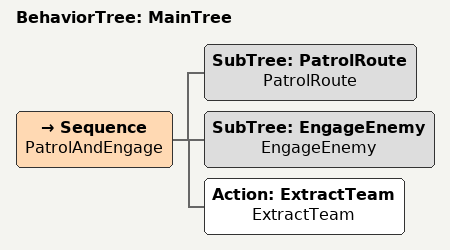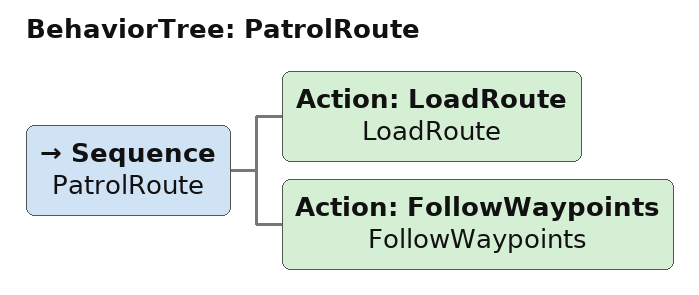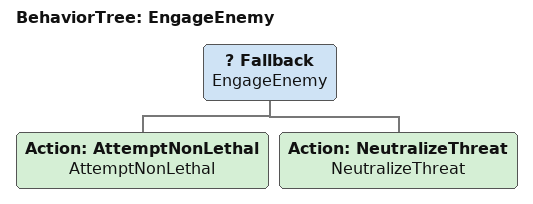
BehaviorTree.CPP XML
<?xml version="1.0"?>
<root BTCPP_format="4" main_tree_to_execute="MainTree">
  <BehaviorTree ID="MainTree">
    <Sequence name="PatrolAndEngage">
      <SubTree ID="PatrolRoute" name="PatrolRoute"/>
      <SubTree ID="EngageEnemy" name="EngageEnemy"/>
      <Action ID="ExtractTeam" name="ExtractTeam"/>
    </Sequence>
  </BehaviorTree>
  <BehaviorTree ID="PatrolRoute">
    <Sequence name="PatrolRoute">
      <Action ID="LoadRoute" name="LoadRoute"/>
      <Action ID="FollowWaypoints" name="FollowWaypoints"/>
    </Sequence>
  </BehaviorTree>
  <BehaviorTree ID="EngageEnemy">
    <Fallback name="EngageEnemy">
      <Action ID="AttemptNonLethal" name="AttemptNonLethal"/>
      <Action ID="NeutralizeThreat" name="NeutralizeThreat"/>
    </Fallback>
  </BehaviorTree>
</root>
